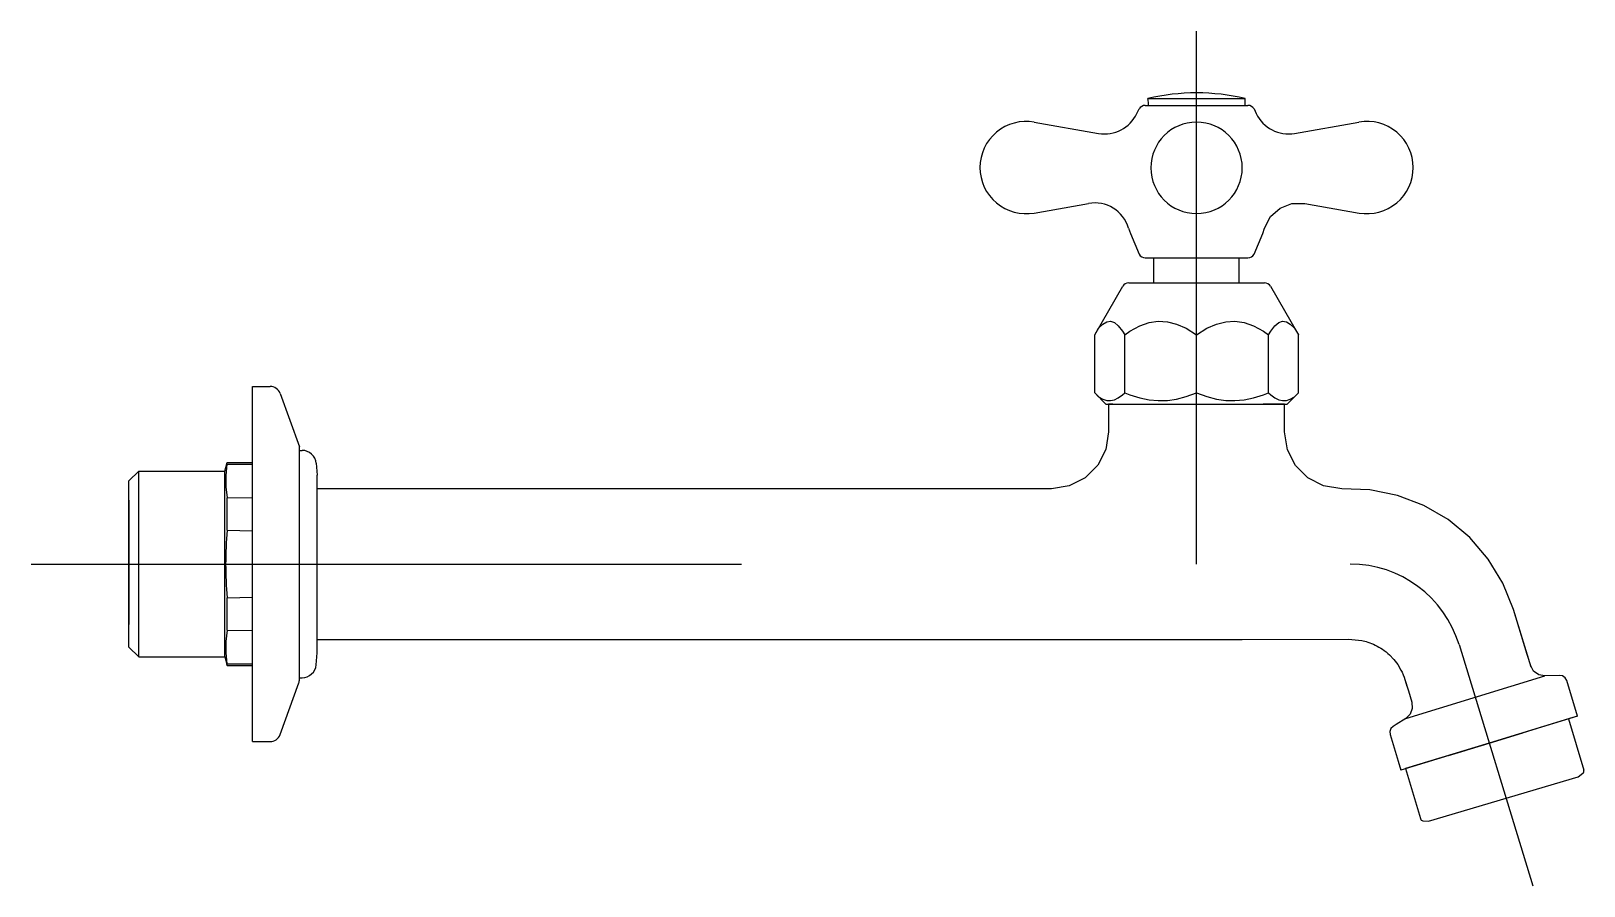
# Model space of a CAD drawing. Extents: x 9.934 to 10.153, y 22.893 to 23.013.
import ezdxf

# ---------------------------------------------------------------- set-up
doc = ezdxf.new("R2010")
doc.units = 0
doc.header["$LTSCALE"] = 0.2
doc.header["$MEASUREMENT"] = 0
doc.linetypes.add('AXES', pattern=[0.54, 0.3, -0.08, 0.08, -0.08])
doc.linetypes.add('CONTINU', pattern=[0])
doc.layers.get('0').update_dxf_attribs({"linetype": 'CONTINUOUS'})
doc.layers.add('DECA_EIXOS', color=5, linetype='AXES')

msp = doc.modelspace()

# ---------------------------------------------------------------- linework, layer by layer
at = {"linetype": 'CONTINU'}
for points in [[(10.10541, 23.00354, 0.115693), (10.0917, 23.00354)], [(10.08475, 22.99863, 0.339782), (10.09015, 23.00143)], [(10.09133, 23.00257, 0.270093), (10.09046, 23.00207)], [(10.10665, 23.00207, 0.270072), (10.10578, 23.00257)], [(10.10696, 23.00143, 0.339791), (10.11236, 22.99863)], [(10.07568, 23.00022, 0.220475), (10.07038, 22.9988)], [(10.09855, 23.00022, 1), (10.09855, 22.98735)], [(10.09855, 22.98735, 1), (10.09855, 23.00022)], [(10.12673, 22.9988, 0.220496), (10.12142, 23.00022)], [(10.07038, 22.9988, 0.22042), (10.06805, 22.99382)], [(10.12905, 22.99382, 0.220417), (10.12673, 22.9988)], [(10.06805, 22.99382, 0.220461), (10.07038, 22.98884)], [(10.12673, 22.98884, 0.220474), (10.12905, 22.99382)], [(10.07038, 22.98884, 0.220417), (10.07568, 22.98742)], [(10.08899, 22.98529, 0.380196), (10.08333, 22.98877)], [(10.12143, 22.98742, 0.220449), (10.12673, 22.98884)], [(10.09046, 22.98161, 0.270141), (10.09133, 22.9811)], [(10.10578, 22.9811, 0.270106), (10.10665, 22.98161)], [(10.08901, 22.9776, 0.267954), (10.08815, 22.9771)], [(10.10896, 22.9771, 0.267974), (10.1081, 22.9776)], [(9.96952, 22.96202, 0.315284), (9.96811, 22.963)], [(9.97461, 22.95218, 0.388883), (9.97262, 22.954)], [(9.96208, 22.94275, 0.045542), (9.96208, 22.93326)], [(10.1218, 22.92724, -0.028986), (10.12265, 22.92702)], [(10.12265, 22.92702, -0.07072), (10.12472, 22.92601)], [(10.12472, 22.92601, -0.040748), (10.12572, 22.92521)], [(9.97262, 22.922, 0.389338), (9.97461, 22.92383)], [(10.12733, 22.92308, -0.046523), (10.12787, 22.92174)], [(9.97216, 22.92126, 0.08749), (9.97225, 22.92177)], [(9.96811, 22.913, 0.315312), (9.96952, 22.91399)], [(10.15293, 22.90854, 0.310504), (10.15307, 22.90897)], [(10.13006, 22.90216, 0.310406), (10.13041, 22.90187)]]:
    msp.add_lwpolyline(points, format="xyb", dxfattribs=at)
for points in [[(10.0917, 23.00354), (10.10541, 23.00354)], [(10.09178, 23.00299), (10.0917, 23.00354)], [(10.1054, 23.00257), (10.10541, 23.00354)], [(10.09015, 23.00143), (10.09046, 23.00207)], [(10.09133, 23.00257), (10.10578, 23.00257)], [(10.09178, 23.00257), (10.09178, 23.00299)], [(10.10665, 23.00207), (10.10696, 23.00143)], [(10.07568, 23.00022), (10.08475, 22.99863)], [(10.11236, 22.99863), (10.12142, 23.00022)], [(10.07568, 22.98742), (10.08333, 22.98877)], [(10.10812, 22.98529), (10.10897, 22.98692), (10.1103, 22.98811), (10.11196, 22.98876), (10.11378, 22.98877)], [(10.11378, 22.98877), (10.12143, 22.98742)], [(10.08899, 22.98529), (10.08923, 22.98453)], [(10.08923, 22.98453), (10.09046, 22.98161)], [(10.10665, 22.98161), (10.10788, 22.98453)], [(10.10788, 22.98453), (10.10812, 22.98529)], [(10.09133, 22.9811), (10.10578, 22.9811)], [(10.09255, 22.9776), (10.09255, 22.9811)], [(10.09255, 22.9811), (10.10455, 22.9811)], [(10.09309, 22.9811), (10.09855, 22.9811)], [(10.09855, 22.9811), (10.10402, 22.9811)], [(10.10455, 22.9776), (10.10455, 22.9811)], [(10.08901, 22.9776), (10.1081, 22.9776)], [(10.08421, 22.97029), (10.08815, 22.9771)], [(10.10896, 22.9771), (10.1129, 22.97029)], [(10.08421, 22.97029), (10.08475, 22.97123)], [(10.08475, 22.97123), (10.08537, 22.97179)], [(10.08537, 22.97179), (10.08591, 22.97211)], [(10.08591, 22.97211), (10.08645, 22.97218)], [(10.08645, 22.97218), (10.08698, 22.97199)], [(10.08698, 22.97199), (10.08753, 22.97153)], [(10.08753, 22.97153), (10.08811, 22.97079)], [(10.08811, 22.97079), (10.08844, 22.97028)], [(10.08844, 22.97028), (10.08915, 22.97079)], [(10.08915, 22.97079), (10.09055, 22.97153)], [(10.09055, 22.97153), (10.09187, 22.97199)], [(10.09187, 22.97199), (10.09316, 22.97218)], [(10.09316, 22.97218), (10.09445, 22.97211)], [(10.09445, 22.97211), (10.09575, 22.97179)], [(10.09575, 22.97179), (10.09711, 22.9712)], [(10.09711, 22.9712), (10.09855, 22.97029)], [(10.09855, 22.97029), (10.1, 22.9712)], [(10.1, 22.9712), (10.10136, 22.97179)], [(10.10136, 22.97179), (10.10266, 22.97211)], [(10.10266, 22.97211), (10.10395, 22.97218)], [(10.10395, 22.97218), (10.10524, 22.97199)], [(10.10524, 22.97199), (10.10656, 22.97153)], [(10.10656, 22.97153), (10.10796, 22.97079)], [(10.10796, 22.97079), (10.10867, 22.97028)], [(10.10867, 22.97028), (10.109, 22.97079)], [(10.109, 22.97079), (10.10958, 22.97153)], [(10.10958, 22.97153), (10.11013, 22.97199)], [(10.11013, 22.97199), (10.11066, 22.97218)], [(10.11066, 22.97218), (10.1112, 22.97211)], [(10.1112, 22.97211), (10.11174, 22.97179)], [(10.11174, 22.97179), (10.11235, 22.97123)], [(10.11235, 22.97123), (10.1129, 22.97029)], [(10.08421, 22.9621), (10.08421, 22.97029)], [(10.08844, 22.9621), (10.08844, 22.97028)], [(10.09855, 22.9621), (10.09855, 22.97029)], [(10.10867, 22.9621), (10.10867, 22.97028)], [(10.1129, 22.9621), (10.1129, 22.97029)], [(9.96565, 22.938), (9.96565, 22.963)], [(9.96565, 22.963), (9.96811, 22.963)], [(9.96952, 22.96202), (9.97225, 22.9545)], [(10.08421, 22.9621), (10.08477, 22.96154)], [(10.08421, 22.9621), (10.0858, 22.9605)], [(10.08753, 22.96138), (10.08811, 22.96181)], [(10.08811, 22.96181), (10.08844, 22.9621)], [(10.08844, 22.9621), (10.08915, 22.96181)], [(10.08915, 22.96181), (10.09055, 22.96138)], [(10.09711, 22.96157), (10.09855, 22.9621)], [(10.09855, 22.9621), (10.1, 22.96157)], [(10.10656, 22.96138), (10.10796, 22.96181)], [(10.10796, 22.96181), (10.10867, 22.9621)], [(10.10867, 22.9621), (10.109, 22.96181)], [(10.109, 22.96181), (10.10958, 22.96138)], [(10.1113, 22.9605), (10.1129, 22.9621)], [(10.11234, 22.96154), (10.1129, 22.9621)], [(10.08477, 22.96154), (10.08537, 22.96123)], [(10.08537, 22.96123), (10.08591, 22.96104)], [(10.0858, 22.9605), (10.1113, 22.9605)], [(10.08591, 22.96104), (10.08645, 22.96101)], [(10.08615, 22.9605), (10.11095, 22.9605)], [(10.08675, 22.9605), (10.08615, 22.9605)], [(10.08615, 22.9605), (10.08615, 22.9566)], [(10.08645, 22.96101), (10.08698, 22.96112)], [(10.08675, 22.9605), (10.0892, 22.9605)], [(10.08698, 22.96112), (10.08753, 22.96138)], [(10.09055, 22.96138), (10.09187, 22.96112)], [(10.09187, 22.96112), (10.09316, 22.96101)], [(10.09316, 22.96101), (10.09445, 22.96104)], [(10.09445, 22.96104), (10.09575, 22.96123)], [(10.09575, 22.96123), (10.09711, 22.96157)], [(10.1, 22.96157), (10.10136, 22.96123)], [(10.10136, 22.96123), (10.10266, 22.96104)], [(10.10266, 22.96104), (10.10395, 22.96101)], [(10.10395, 22.96101), (10.10524, 22.96112)], [(10.10524, 22.96112), (10.10656, 22.96138)], [(10.10766, 22.9605), (10.11035, 22.9605)], [(10.11095, 22.9605), (10.10791, 22.9605)], [(10.10958, 22.96138), (10.11013, 22.96112)], [(10.11013, 22.96112), (10.11066, 22.96101)], [(10.11095, 22.9605), (10.11035, 22.9605)], [(10.11066, 22.96101), (10.1112, 22.96104)], [(10.11095, 22.9566), (10.11095, 22.9605)], [(10.1112, 22.96104), (10.11174, 22.96123)], [(10.11174, 22.96123), (10.11234, 22.96154)], [(10.08615, 22.9566), (10.08577, 22.95413), (10.08463, 22.9519), (10.08286, 22.95013), (10.08063, 22.94899), (10.07815, 22.9486)], [(10.11901, 22.9486), (10.11644, 22.94901), (10.11424, 22.95014), (10.1125, 22.95187), (10.11136, 22.95407), (10.11095, 22.9566)], [(9.97225, 22.92177), (9.97225, 22.9545)], [(9.97225, 22.954), (9.97262, 22.954)], [(9.94825, 22.9497), (9.94963, 22.95108)], [(9.94963, 22.92493), (9.94963, 22.95108)], [(9.94963, 22.95108), (9.96175, 22.95108)], [(9.96175, 22.95108), (9.96208, 22.9523)], [(9.96175, 22.92493), (9.96175, 22.95108)], [(9.96202, 22.95208), (9.96189, 22.95046), (9.96189, 22.94888), (9.96208, 22.94731)], [(9.96202, 22.95208), (9.96208, 22.9523)], [(9.96202, 22.95208), (9.96565, 22.95204)], [(9.96208, 22.9523), (9.96565, 22.9523)], [(9.97461, 22.95218), (9.97475, 22.9505)], [(9.94825, 22.9263), (9.94825, 22.9497)], [(9.97475, 22.938), (9.97475, 22.9505)], [(9.94825, 22.947), (9.94825, 22.938)], [(9.94825, 22.9465), (9.94825, 22.938)], [(9.96208, 22.94731), (9.96565, 22.94737)], [(9.96208, 22.94275), (9.96208, 22.94731)], [(10.07691, 22.9486), (9.97475, 22.9486)], [(10.07815, 22.9486), (10.07691, 22.9486)], [(10.14315, 22.93162), (10.14168, 22.93531), (10.13962, 22.93871), (10.13703, 22.94172), (10.13398, 22.94426), (10.13055, 22.94626), (10.12683, 22.94767), (10.12294, 22.94844), (10.11901, 22.9486)], [(9.96208, 22.94275), (9.96565, 22.94267)], [(9.94825, 22.938), (9.94825, 22.92986)], [(9.94825, 22.938), (9.94825, 22.92974)], [(9.94825, 22.938), (9.94825, 22.9295)], [(9.96565, 22.913), (9.96565, 22.938)], [(9.97475, 22.9255), (9.97475, 22.938)], [(9.96208, 22.93326), (9.96565, 22.93333)], [(9.96208, 22.92869), (9.96208, 22.93326)], [(10.14564, 22.92349), (10.14315, 22.93162)], [(10.1451, 22.92525), (10.14315, 22.93162)], [(9.96208, 22.92869), (9.96189, 22.9271), (9.96189, 22.92552), (9.96202, 22.92395)], [(9.96208, 22.92869), (9.96565, 22.92863)], [(9.97475, 22.9274), (10.07691, 22.9274)], [(10.07691, 22.9274), (10.10499, 22.9274)], [(10.10499, 22.9274), (10.11994, 22.92741), (10.1218, 22.92724)], [(9.94825, 22.9263), (9.94963, 22.92493)], [(9.94963, 22.92493), (9.96175, 22.92493)], [(9.96175, 22.92493), (9.96208, 22.9237)], [(9.97461, 22.92383), (9.97475, 22.9255)], [(10.12572, 22.92521), (10.12634, 22.92456), (10.12687, 22.92385), (10.12733, 22.92308)], [(10.14559, 22.92366), (10.1451, 22.92525)], [(9.96208, 22.9237), (9.96202, 22.92395)], [(9.96202, 22.92395), (9.96565, 22.92395)], [(9.96208, 22.9237), (9.96565, 22.9237)], [(10.14757, 22.92224), (10.14672, 22.9224), (10.14601, 22.9229), (10.14559, 22.92366)], [(9.96952, 22.91399), (9.97216, 22.92126)], [(9.97225, 22.922), (9.97262, 22.922)], [(10.12787, 22.92174), (10.12816, 22.92081)], [(10.12787, 22.92174), (10.12837, 22.92013)], [(10.128, 22.91626), (10.14757, 22.92224)], [(10.14967, 22.92232), (10.14757, 22.92224)], [(10.15066, 22.92161), (10.15044, 22.92199), (10.15009, 22.92224), (10.14967, 22.92232)], [(10.15219, 22.9166), (10.15066, 22.92161)], [(10.12885, 22.91854), (10.12892, 22.91768), (10.12862, 22.91687), (10.128, 22.91626)], [(10.12837, 22.92013), (10.12885, 22.91854)], [(10.128, 22.91626), (10.12666, 22.91543)], [(10.15219, 22.9166), (10.13975, 22.9128)], [(10.15152, 22.9164), (10.13975, 22.9128)], [(10.15093, 22.91622), (10.15307, 22.90897)], [(10.12622, 22.91515), (10.12591, 22.91484), (10.12576, 22.91444), (10.12579, 22.91401)], [(10.12579, 22.91401), (10.12694, 22.91025)], [(10.12666, 22.91543), (10.12622, 22.91515)], [(10.13975, 22.9128), (10.14793, 22.9153)], [(10.13975, 22.9128), (10.14451, 22.91426)], [(10.14328, 22.91388), (10.14402, 22.91411)], [(9.96565, 22.913), (9.96811, 22.913)], [(10.13975, 22.9128), (10.12732, 22.909)], [(10.13975, 22.9128), (10.12799, 22.90921)], [(10.13401, 22.91105), (10.13975, 22.9128)], [(10.13401, 22.91105), (10.13904, 22.91259)], [(10.13401, 22.91105), (10.13636, 22.91177)], [(10.12694, 22.91025), (10.12732, 22.909)], [(10.12799, 22.90921), (10.13006, 22.90216)], [(10.13121, 22.90181), (10.1523, 22.90806)], [(10.1523, 22.90806), (10.15293, 22.90854)], [(10.13041, 22.90187), (10.13121, 22.90181)]]:
    msp.add_lwpolyline(points, dxfattribs=at)
at = {"layer": 'DECA_EIXOS'}
for points in [[(10.09855, 22.938), (10.09855, 23.01304)], [(9.93447, 22.938), (10.1202, 22.938)], [(10.13551, 22.92667), (10.14591, 22.89268)]]:
    msp.add_lwpolyline(points, dxfattribs=at)
msp.add_lwpolyline([(10.13551, 22.92667, 0.329761), (10.1202, 22.938)], format="xyb", dxfattribs=at)

doc.saveas('drawing.dxf')
